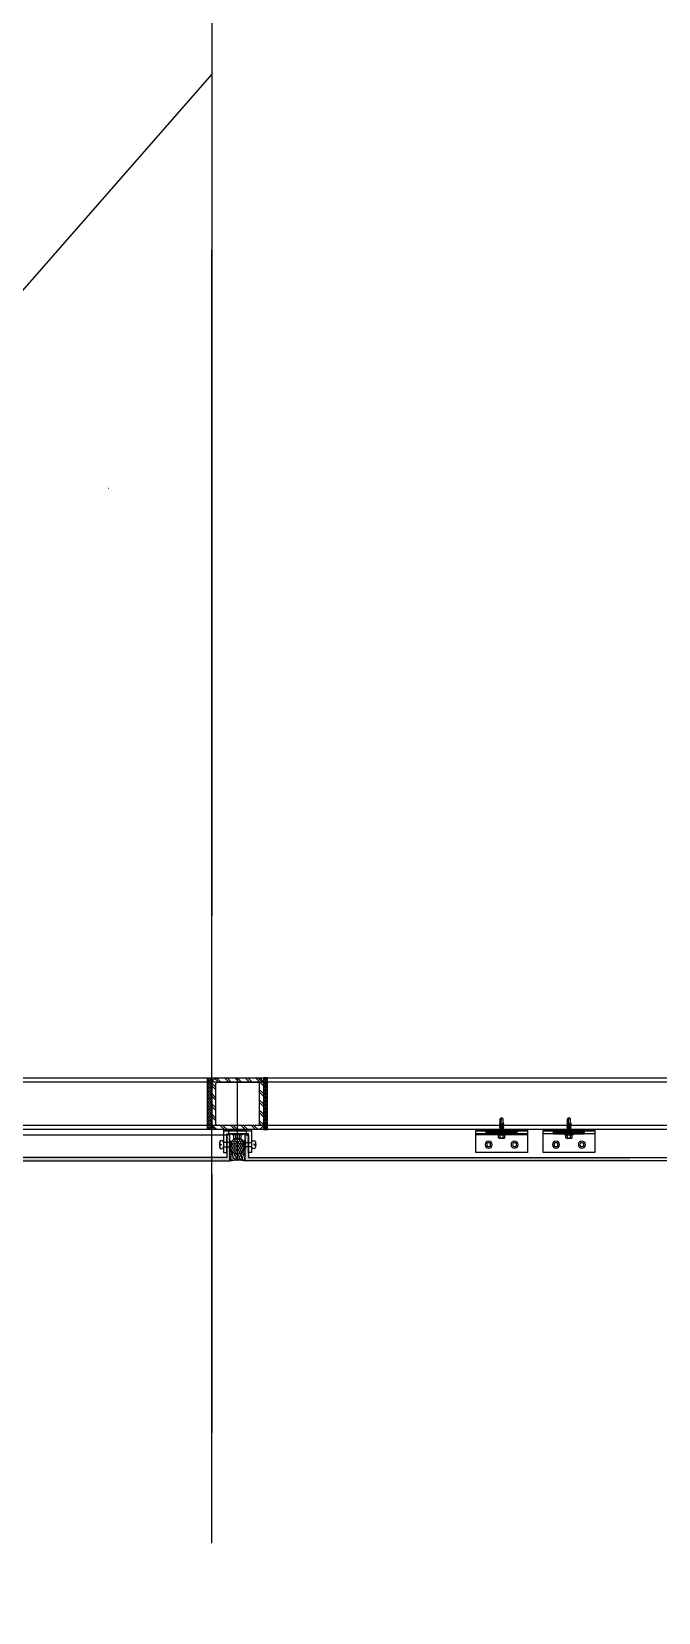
# Model space of a CAD drawing. Header units: millimetres. Extents: x 434053 to 1059003, y -2417481 to 936527.
# Drawn here: x 659637 to 660243, y -2247288 to -2245760 of the extents above; entities that cross this region are included whole.
import ezdxf

# ---------------------------------------------------------------- set-up
doc = ezdxf.new("R2010")
doc.units = ezdxf.units.MM
doc.header["$LTSCALE"] = 1000
doc.header["$MEASUREMENT"] = 0
for name, pattern in [('CENTER', [2, 1.25, -0.25, 0.25, -0.25]), ('DOT2', [0.125, 0, -0.125]), ('HIDDEN', [9.525, 6.35, -3.175]), ('HIDDEN2', [4.7625, 3.175, -1.5875])]:
    doc.linetypes.add(name, pattern=pattern)
doc.layers.get('Defpoints').update_dxf_attribs({"color": 6})
for name, color, linetype in [('ALUM', 1, 'Continuous'), ('ALUM-V', 11, 'Continuous'), ('ELASTOMER', 6, 'Continuous'), ('ELASTOMER-V', 241, 'Continuous'), ('ELASTROMER-V', 241, 'Continuous'), ('EXTRUSION1', 4, 'Continuous'), ('EXTRUSION2', 133, 'Continuous'), ('FASTENER', 191, 'Continuous'), ('GRID', 8, 'CENTER'), ('HZHZNEWPLOTLAYER#@$TT', 7, 'Continuous'), ('SILICONE', 8, 'Continuous'), ('STEEL', 3, 'Continuous'), ('STEEL-V', 71, 'Continuous'), ('WELD', 6, 'Continuous'), ('铝板断面填充', 14, 'Continuous')]:
    doc.layers.add(name, color=color, linetype=linetype)
pattern_1 = [(225, (-80030.5305, -21792.7522), (0.883883476, -0.883883476), [])]

# ---------------------------------------------------------------- blocks, each defined once
blk = doc.blocks.new('rivet6')
at = {"color": 0, "linetype": 'ByBlock'}
blk.add_line((0, 4), (0, -4), dxfattribs=at)
blk.add_lwpolyline([(-6, 2, 2.414214), (-8, 0, 2.414214), (-6, -2)], format="xyb", dxfattribs=at)
at = {"color": 0, "linetype": 'HIDDEN2'}
blk.add_lwpolyline([(0, 2), (-6, 2), (-6, -2), (0, -2)], dxfattribs=at)
at = {"color": 0, "linetype": 'ByBlock'}
for centre, radius, start, end in [((-8, 0), 2, 150, 210), ((-3, 0), 5, 306.8699, 53.1301)]:
    blk.add_arc(centre, radius, start, end, dxfattribs=at)
blk = doc.blocks.new('*U379')
at = {"linetype": 'ByBlock', "lineweight": -2}
for p, q in [((-5, 0.5), (-5, 0)), ((5, 0), (-5, 0)), ((-4.7, 0.9), (-3.5, 1.1)), ((4.7, 0.9), (-4.7, 0.9)), ((-3.5, 4.4), (-3.5, 1.1)), ((3.5, 1.1), (-3.5, 1.1)), ((2.7, 4.9), (-2.7, 4.9)), ((-2.3, 0.9), (-1.8, 1.1)), ((-1.8, 4.4), (-1.8, 1.1)), ((1.8, 4.4), (1.8, 1.1)), ((2.5, 0.9), (1.8, 1.1)), ((3.5, 4.4), (3.5, 1.1)), ((4.7, 0.9), (3.5, 1.1)), ((5, 0.5), (5, 0))]:
    blk.add_line(p, q, dxfattribs=at)
for centre, radius, start, end in [((-4.7, 0.5), 0.343, 90, 180), ((-2.7, 3.8), 1.09, 35.4009, 144.5991), ((0, 1.2), 3.66, 61.0594, 118.9406), ((2.7, 3.8), 1.09, 35.4009, 144.5991), ((4.7, 0.5), 0.343, 0, 90)]:
    blk.add_arc(centre, radius, start, end, dxfattribs=at)
at = {"layer": 'GRID', "ltscale": 0.5}
blk.add_line((0, 4.9), (0, -14.9), dxfattribs=at)
blk = doc.blocks.new('*U563')
at = {"linetype": 'ByBlock', "lineweight": -2}
for p, q in [((-4.4, 0.5), (-4.4, 0)), ((4.4, 0), (-4.4, 0)), ((-4.1, 0.8), (-3.1, 1)), ((4.1, 0.8), (-4.1, 0.8)), ((-3.1, 3.9), (-3.1, 1)), ((3.1, 1), (-3.1, 1)), ((2.3, 4.2), (-2.3, 4.2)), ((-2, 0.8), (-1.5, 1)), ((-1.5, 3.9), (-1.5, 1)), ((-1.5, 0), (-1.5, -1.6)), ((1.5, 3.9), (1.5, 1)), ((2.2, 0.8), (1.5, 1)), ((1.5, 0), (1.5, -1.1)), ((3.1, 3.9), (3.1, 1)), ((4.1, 0.8), (3.1, 1)), ((4.4, 0.5), (4.4, 0)), ((-2.1, -1.9), (2.1, -1.4)), ((-2.1, -1.9), (-1.5, -1.6)), ((-2.1, -1.9), (-1.5, -2.2)), ((-2.1, -3.3), (2.1, -2.8)), ((-2.1, -3.3), (-1.5, -3)), ((-2.1, -3.3), (-1.5, -3.6)), ((-2.1, -4.7), (2.1, -4.2)), ((-2.1, -4.7), (-1.5, -4.4)), ((-2.1, -4.7), (-1.5, -5)), ((-2.1, -6.1), (2.1, -5.6)), ((-2.1, -6.1), (-1.5, -5.8)), ((-2.1, -6.1), (-1.5, -6.4)), ((-2.1, -7.5), (2.1, -7)), ((-2.1, -7.5), (-1.5, -7.2)), ((-2.1, -7.5), (-1.5, -7.8)), ((-2.1, -8.9), (2.1, -8.4)), ((-2.1, -8.9), (-1.5, -8.6)), ((-2.1, -8.9), (-1.5, -9.2)), ((-2.1, -10.3), (-1.5, -10)), ((-2.1, -10.3), (-1.1, -10.2)), ((-2.1, -10.3), (-1.5, -10.6)), ((-1.5, -1.6), (1.5, -1.1)), ((-1.5, -2.2), (1.5, -1.7)), ((-1.5, -2.2), (-1.5, -3)), ((-1.5, -3), (1.5, -2.5)), ((-1.5, -3.6), (1.5, -3.1)), ((-1.5, -3.6), (-1.5, -4.4)), ((-1.5, -4.4), (1.5, -3.9)), ((-1.5, -5), (1.5, -4.5)), ((-1.5, -5), (-1.5, -5.8)), ((-1.5, -5.8), (1.5, -5.3)), ((-1.5, -6.4), (1.5, -5.9)), ((-1.5, -6.4), (-1.5, -7.2)), ((-1.5, -7.2), (1.5, -6.7)), ((-1.5, -7.8), (1.5, -7.3)), ((-1.5, -7.8), (-1.5, -8.6)), ((-1.5, -8.6), (1.5, -8.1)), ((-1.5, -9.2), (1.5, -8.7)), ((-1.5, -9.2), (-1.5, -10)), ((-1.5, -10), (-1, -9.9)), ((-1.5, -10.6), (-1.5, -14.4)), ((-1.5, -10.6), (-1.3, -10.6)), ((0, -15.8), (-1.5, -14.4)), ((0, -15.8), (1.5, -14.4)), ((0.6, -9.6), (1.5, -9.5)), ((0.7, -10), (2.1, -9.8)), ((0.7, -10.2), (1.5, -10.1)), ((0.7, -11), (1.5, -10.9)), ((0.7, -11.4), (2.1, -11.2)), ((0.7, -11.6), (1.5, -11.5)), ((1.5, -0.3), (1.5, -1.1)), ((2.1, -1.4), (1.5, -1.1)), ((2.1, -1.4), (1.5, -1.7)), ((1.5, -1.7), (1.5, -2.5)), ((2.1, -2.8), (1.5, -2.5)), ((2.1, -2.8), (1.5, -3.1)), ((1.5, -3.1), (1.5, -3.9)), ((2.1, -4.2), (1.5, -3.9)), ((2.1, -4.2), (1.5, -4.5)), ((1.5, -4.5), (1.5, -5.3)), ((2.1, -5.6), (1.5, -5.3)), ((2.1, -5.6), (1.5, -5.9)), ((1.5, -5.9), (1.5, -6.7)), ((2.1, -7), (1.5, -6.7)), ((2.1, -7), (1.5, -7.3)), ((1.5, -7.3), (1.5, -8.1)), ((2.1, -8.4), (1.5, -8.1)), ((2.1, -8.4), (1.5, -8.7)), ((1.5, -8.7), (1.5, -9.5)), ((2.1, -9.8), (1.5, -9.5)), ((2.1, -9.8), (1.5, -10.1)), ((1.5, -10.1), (1.5, -10.9)), ((2.1, -11.2), (1.5, -10.9)), ((2.1, -11.2), (1.5, -11.5)), ((1.5, -11.5), (1.5, -14.4))]:
    blk.add_line(p, q, dxfattribs=at)
blk.add_lwpolyline([(0, -15.8), (0.7, -11.6), (0.7, -9.9, 0.417657), (0.4, -9.6, 0.097062), (-1, -9.9), (-1.5, -11)], format="xyb", dxfattribs=at)
for centre, radius, start, end in [((-4.1, 0.5), 0.3, 90, 180), ((-2.3, 3.3), 0.951, 35.4009, 144.5991), ((0, 1), 3.2, 61.0594, 118.9406), ((2.3, 3.3), 0.951, 35.4009, 144.5991), ((4.1, 0.5), 0.3, 0, 90)]:
    blk.add_arc(centre, radius, start, end, dxfattribs=at)
blk = doc.blocks.new('*U562')
at = {"layer": 'EXTRUSION1', "linetype": 'HIDDEN'}
h = blk.add_hatch(dxfattribs=at)
h.set_pattern_fill('ANSI31', color=8, scale=10, angle=45, style=0)
h.set_pattern_definition([(90, (-29149.7971, 32516.8571), (-1.25, 2e-16), [])])
h.paths.add_polyline_path([(40, 18.1), (10, 18.1), (10, 21), (40, 21)])
h = blk.add_hatch(dxfattribs=at)
h.set_pattern_fill('ANSI31', color=8, scale=10, angle=45, style=0)
h.set_pattern_definition([(90, (-29149.7971, 32581.8571), (-1.25, 2e-16), [])])
h.paths.add_polyline_path([(105, 18.1), (75, 18.1), (75, 21), (105, 21)])
blk.add_line((0, 18.1), (50, 18.1))
at = {"linetype": 'HIDDEN'}
for p, q in [((65, 18.1), (115, 18.1)), ((65, 17), (115, 17))]:
    blk.add_line(p, q, dxfattribs=at)
for points in [[(0, 21), (0, 17)], [(50, 17), (50, 21), (0, 21)], [(65, 21), (65, 0), (115, 0), (115, 21), (65, 21)]]:
    blk.add_lwpolyline(points)
blk.add_lwpolyline([(0, 17), (0, 0), (50, 0), (50, 17)], dxfattribs=at)
at = {"layer": 'ELASTOMER-V', "linetype": 'HIDDEN'}
for p, q in [((0, 22), (0, 21)), ((50, 22), (0, 22)), ((50, 22), (50, 21)), ((65, 22), (65, 21)), ((115, 22), (65, 22)), ((115, 22), (115, 21))]:
    blk.add_line(p, q, dxfattribs=at)
at = {"layer": 'EXTRUSION1', "color": 8, "linetype": 'HIDDEN'}
for points in [[(40, 18.1), (10, 18.1), (10, 21), (40, 21)], [(105, 18.1), (75, 18.1), (75, 21), (105, 21)]]:
    blk.add_lwpolyline(points, close=True, dxfattribs=at)
at = {"layer": 'FASTENER'}
for centre, radius in [((12.5, 7.5), 3.41), ((12.5, 7.5), 1.88), ((37.5, 7.5), 3.41), ((37.5, 7.5), 1.88), ((77.5, 7.5), 3.41), ((77.5, 7.5), 1.88), ((102.5, 7.5), 3.41), ((102.5, 7.5), 1.88)]:
    blk.add_circle(centre, radius, dxfattribs=at)
at = {"layer": 'FASTENER', "xscale": -1, "rotation": 179.9999555529958}
for p in [(25, 18.1), (90, 18.1)]:
    blk.add_blockref('*U563', p, dxfattribs=at)
blk = doc.blocks.new('A$C4AEA3CD0')
at = {"layer": 'ELASTOMER-V'}
h = blk.add_hatch(dxfattribs=at)
h.set_pattern_fill('HONEY', color=256, scale=10, angle=-90, style=0)
h.set_pattern_definition([(270, (61319.2459, 34203.8925), (1.082531755, -1.875), [1.25, -2.5]), (30, (61319.2459, 34203.8925), (1.082531755, 1.875), [1.25, -2.5]), (330, (61319.2459, 34203.8925), (2.16506351, -8e-16), [-2.5, 1.25])])
edge = h.paths.add_edge_path()
edge.add_ellipse((11445.7, 6751.94), major_axis=(-5.3, 5.3), ratio=1, start_angle=0, end_angle=360, ccw=False)
at = {"layer": 'SILICONE'}
h = blk.add_hatch(dxfattribs=at)
h.set_pattern_fill('AR-SAND', color=256, angle=107.18308, style=0)
h.set_pattern_definition([(144.68308, (13895.9435, 4371.0202), (-1.82221135, -0.6294154), [0, -1.52, 0, -1.7, 0, -1.625]), (114.68308, (13895.9435, 4371.0202), (-3.2190193, 0.8570487), [0, -0.82, 0, -1.37, 0, -0.525]), (74.68308, (13896.3068, 4369.845), (-0.9254048, 2.9734723), [0, -0.5, 0, -1.8, 0, -2.35]), (64.68308, (13896.3068, 4369.845), (-1.7265889, 2.612662), [0, -0.25, 0, -1.18, 0, -1.35])])
edge = h.paths.add_edge_path()
edge.add_line((11438.2, 6751.94), (11438.2, 6737.96))
edge.add_arc((11445.7, 6702.94), 35.82, 77.9145, 102.08505, ccw=False)
edge.add_line((11453.2, 6737.96), (11453.2, 6738.46))
edge.add_line((11453.2, 6738.46), (11453.2, 6751.8))
edge.add_arc((11445.7, 6751.94), 7.5, 180.01896, 358.91607, ccw=False)
at = {"layer": 'STEEL-V', "linetype": 'ByBlock'}
h = blk.add_hatch(dxfattribs=at)
h.set_pattern_fill('GEOL7', color=256, scale=20, angle=180, style=0, pattern_type=2)
h.set_pattern_definition([(315, (-50860.334, -14524.503), (10.0013183, -2e-15), [20]), (315, (-50862.834, -14524.503), (10.0013183, -2e-15), [20])])
edge = h.paths.add_edge_path(flags=16)
edge.add_line((11424.7, 6773.96), (11424.7, 6811.96))
edge.add_arc((11426.7, 6811.96), 2, 90, 180, ccw=False)
edge.add_line((11426.7, 6813.96), (11464.7, 6813.96))
edge.add_arc((11464.7, 6811.96), 2, 0, 90, ccw=False)
edge.add_line((11466.7, 6811.96), (11466.7, 6773.96))
edge.add_arc((11464.7, 6773.96), 2, 270, 360, ccw=False)
edge.add_line((11464.7, 6771.96), (11426.7, 6771.96))
edge.add_arc((11426.7, 6773.96), 2, 180, 270, ccw=False)
edge = h.paths.add_edge_path()
edge.add_line((11420.7, 6773.96), (11420.7, 6811.96))
edge.add_arc((11426.7, 6811.96), 6, 90, 180, ccw=False)
edge.add_line((11426.7, 6817.96), (11464.7, 6817.96))
edge.add_arc((11464.7, 6811.96), 6, 0, 90, ccw=False)
edge.add_line((11470.7, 6811.96), (11470.7, 6773.96))
edge.add_arc((11464.7, 6773.96), 6, 270, 360, ccw=False)
edge.add_line((11464.7, 6767.96), (11426.7, 6767.96))
edge.add_arc((11426.7, 6773.96), 6, 180, 270, ccw=False)
at = {"layer": 'WELD'}
h = blk.add_hatch(dxfattribs=at)
h.set_pattern_fill('ANSI31', color=256, scale=10, angle=180, style=0)
h.set_pattern_definition(pattern_1)
h.paths.add_polyline_path([(11420.7, 6817.96), (11420.7, 6767.96), (11416.7, 6767.96), (11416.7, 6817.96)])
h = blk.add_hatch(dxfattribs=at)
h.set_pattern_fill('ANSI31', color=256, scale=10, angle=180, style=0)
h.set_pattern_definition(pattern_1)
h.paths.add_polyline_path([(11470.7, 6817.96), (11470.7, 6767.96), (11474.7, 6767.96), (11474.7, 6817.96)])
at = {"layer": '铝板断面填充', "linetype": 'ByBlock'}
for points in [[(11435.2, 6762.96), (11435.2, 6740.96), (10638.7, 6740.96), (10638.7, 6762.96), (10635.7, 6762.96), (10635.7, 6737.96), (11438.2, 6737.96), (11438.2, 6762.96)], [(11824.67, 6737.96), (11824.67, 6740.96), (11456.2, 6740.96), (11456.2, 6762.96), (11453.2, 6762.96), (11453.2, 6737.96)]]:
    blk.add_hatch(color=14, dxfattribs=at).paths.add_polyline_path(points)
at = {"layer": 'ALUM', "linetype": 'ByBlock', "elevation": 0}
blk.add_lwpolyline([(11435.2, 6762.96), (11435.2, 6740.96), (10638.7, 6740.96), (10638.7, 6762.96), (10635.7, 6762.96), (10635.7, 6737.96), (11438.2, 6737.96), (11438.2, 6762.96)], close=True, dxfattribs=at)
blk.add_lwpolyline([(12092.39, 6737.96), (11453.2, 6737.96), (11453.2, 6762.96), (11456.2, 6762.96), (11456.2, 6740.96), (12092.39, 6740.96)], dxfattribs=at)
at = {"layer": 'ALUM-V'}
blk.add_line((10638.7, 6762.96, 0), (11435.2, 6762.96, 0), dxfattribs=at)
at = {"layer": 'Defpoints', "elevation": 0}
for points in [[(11420.7, 6817.96), (11420.7, 6767.96), (11416.7, 6767.96), (11416.7, 6817.96)], [(11470.7, 6817.96), (11470.7, 6767.96), (11474.7, 6767.96), (11474.7, 6817.96)]]:
    blk.add_lwpolyline(points, close=True, dxfattribs=at)
at = {"layer": 'ELASTOMER', "extrusion": (0, 0, -1)}
blk.add_ellipse((11445.7, 6751.94, 0), major_axis=(-5.3, 5.3), ratio=1, start_param=2.3561945, end_param=8.6393798, dxfattribs=at)
at = {"layer": 'ELASTROMER-V', "linetype": 'HIDDEN', "elevation": 0}
blk.add_lwpolyline([(11459.2, 6766.96), (11459.2, 6767.96), (11432.2, 6767.96), (11432.2, 6766.96)], close=True, dxfattribs=at)
at = {"layer": 'EXTRUSION2', "elevation": 0}
for points in [[(11435.2, 6763.96), (11454.2, 6763.96), (11454.2, 6766.96), (11432.2, 6766.96), (11432.2, 6745.96), (11435.2, 6745.96)], [(11456.2, 6763.96), (11437.2, 6763.96), (11437.2, 6766.96), (11459.2, 6766.96), (11459.2, 6745.96), (11456.2, 6745.96)]]:
    blk.add_lwpolyline(points, close=True, dxfattribs=at)
at = {"layer": 'GRID'}
for p, q in [((11420.7, 10225.07), (11420.7, 1079.59)), ((11420.7, 6368.36, 0), (11420.7, 9097.83, 0)), ((11445.7, 6737.96, 0), (11445.7, 6817.96, 0))]:
    blk.add_line(p, q, dxfattribs=at)
at = {"layer": 'GRID', "linetype": 'DOT2'}
blk.add_line((11070.7, 7387.96, 0), (11420.7, 7387.96, 0), dxfattribs=at)
at = {"layer": 'SILICONE', "elevation": 0}
blk.add_lwpolyline([(11438.2, 6751.94), (11438.2, 6737.96, -0.1058567), (11453.2, 6737.96), (11453.2, 6738.46), (11453.2, 6751.8, -0.9904215), (11438.2, 6751.94)], format="xyb", dxfattribs=at)
at = {"layer": 'STEEL', "elevation": 0}
for points in [[(11420.7, 6773.96), (11420.7, 6811.96, -0.4142136), (11426.7, 6817.96), (11464.7, 6817.96, -0.4142136), (11470.7, 6811.96), (11470.7, 6773.96, -0.4142136), (11464.7, 6767.96), (11426.7, 6767.96, -0.4142136)], [(11424.7, 6773.96), (11424.7, 6811.96, -0.4142136), (11426.7, 6813.96), (11464.7, 6813.96, -0.4142136), (11466.7, 6811.96), (11466.7, 6773.96, -0.4142136), (11464.7, 6771.96), (11426.7, 6771.96, -0.4142136)]]:
    blk.add_lwpolyline(points, format="xyb", close=True, dxfattribs=at)
at = {"layer": 'STEEL-V', "linetype": 'HIDDEN'}
for p, q in [((12092.39, 6813.96, 0), (10635.7, 6813.96, 0)), ((12092.39, 6771.96, 0), (10635.7, 6771.96, 0))]:
    blk.add_line(p, q, dxfattribs=at)
at = {"layer": 'STEEL-V', "elevation": 0}
blk.add_lwpolyline([(12092.39, 6767.96), (10635.7, 6767.96), (10635.7, 6817.96), (12092.39, 6817.96)], dxfattribs=at)
at = {"layer": 'STEEL-V'}
blk.add_polyline3d([(11420.7, 7887.96, 0), (11420.7, 7787.96, 0), (11070.7, 7387.96, 0), (10970.7, 7387.96, 0), (10970.7, 7887.96, 0), (11420.7, 7887.96, 0)], dxfattribs=at)
at = {"layer": 'EXTRUSION2', "xscale": -1, "rotation": 359.9999769328483}
blk.add_blockref('*U562', (11790.71, 6745.96, 0), dxfattribs=at)
at = {"layer": 'FASTENER', "xscale": -1}
for name, p, rotation in [('*U379', (11445.7, 6763.96, 0), 180), ('rivet6', (11453.2, 6753.46, 0), 359.9987838425851)]:
    blk.add_blockref(name, p, dxfattribs=dict(at, rotation=rotation))
at = {"layer": 'FASTENER', "rotation": 359.9987838426711}
blk.add_blockref('rivet6', (11438.2, 6753.46, 0), dxfattribs=at)

msp = doc.modelspace()

# ---------------------------------------------------------------- block references
at = {"layer": 'HZHZNEWPLOTLAYER#@$TT'}
msp.add_blockref('A$C4AEA3CD0', (648390.6, -2253589.6), dxfattribs=at)

doc.saveas('drawing.dxf')
